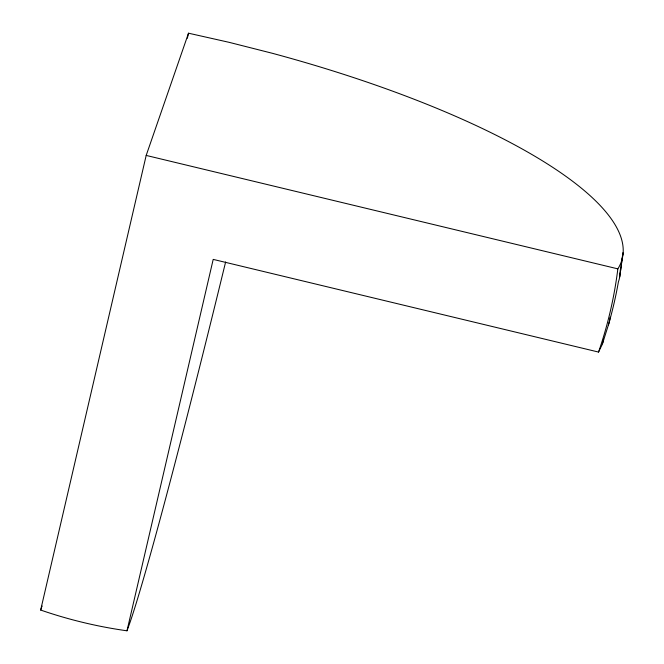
<?xml version="1.0" encoding="UTF-8"?>
<svg xmlns="http://www.w3.org/2000/svg" width="664" height="664" viewBox="0 0 664 664"><rect width="100%" height="100%" fill="white"/><g stroke="black" fill="none" stroke-linecap="round" stroke-linejoin="round"><path stroke-width="1" d="M619.728 276.813L622.94 252.967M620.093 274.224L622.932 253.001M187.356 38.246L188.51 33.2L229.171 42.347L272.174 53.245A441.884 121.18 13.1 0 1 617.852 268.862A443.129 425.964 19.1 0 1 598.538 352.069L213.202 259.392L126.99 630.8A443.129 425.964 19.1 0 1 40.662 610.042L146.188 155.426L188.51 33.2M602.456 343.786L608.431 324.862A444.108 426.911 19.1 0 0 618.408 281.876A443.519 121.628 13.1 0 0 620.251 269.8M126.99 630.8L129.447 624.019A441.884 12.309 -76.5 0 0 225.627 261.948M598.538 352.069L602.173 344.591A441.884 121.18 13.1 0 0 603.584 339.013M146.188 155.426L617.852 268.862M42.147 606.024A441.884 12.309 -76.5 0 1 41.84 606.888M41.533 607.718A441.884 12.309 -76.5 0 1 40.662 610.042M610.116 317.209A443.519 121.628 13.1 0 1 608.431 324.862"/></g></svg>
